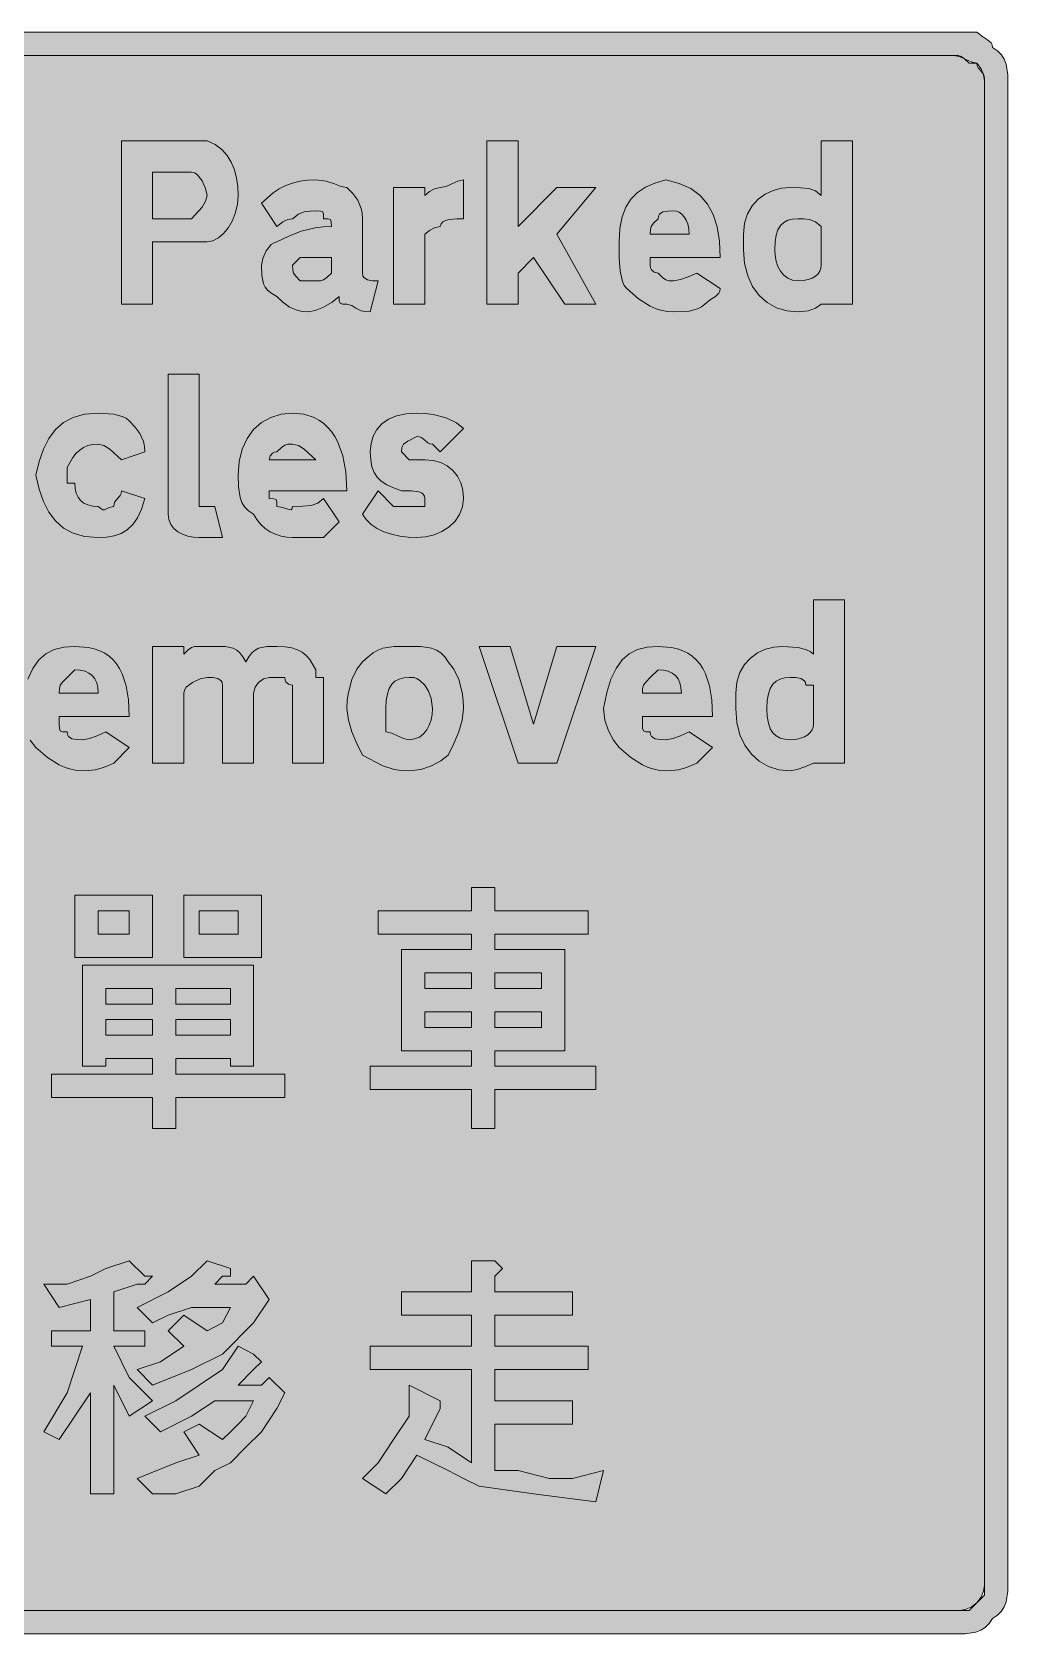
# Model space of a CAD drawing. Header units: metres. Extents: x 18 to 549, y 13 to 260.
# Drawn here: x 398.1 to 548.7, y 13 to 260.2 of the extents above; entities that cross this region are included whole.
import ezdxf

# ---------------------------------------------------------------- set-up
doc = ezdxf.new("R2010")
doc.units = ezdxf.units.M
doc.layers.add('FILL_BLACK_000000', color=7, linetype='Continuous', true_color=0x000000)
doc.layers.add('FILL_WHITE_FFFFFF', color=7, linetype='Continuous', true_color=0xffffff)

msp = doc.modelspace()

# ---------------------------------------------------------------- hatches: boundary and pattern name
at = {"layer": 'FILL_BLACK_000000', "true_color": 0x000000}
h = msp.add_hatch(color=7, dxfattribs=at)
h.dxf.hatch_style = 1
h.paths.add_polyline_path([(548.63, 19.58), (548.37, 17.91), (548.08, 17.15), (547.66, 16.47), (547.06, 15.86), (546.27, 15.36), (545.77, 14.57), (545.16, 13.97), (544.48, 13.55), (543.72, 13.26), (542.05, 13), (540.27, 12.96), (26.67, 12.96), (23.07, 12.96), (22.19, 13.17), (21.42, 13.71), (20.88, 14.48), (20.67, 15.36), (19.88, 15.86), (19.28, 16.47), (18.86, 17.15), (18.57, 17.91), (18.31, 19.58), (18.27, 21.36), (18.27, 251.76), (18.31, 253.54), (18.57, 255.21), (18.86, 255.97), (19.28, 256.65), (19.88, 257.26), (20.67, 257.76), (21.78, 258.64), (23.22, 259.41), (24.89, 259.95), (26.67, 260.16), (540.27, 260.16), (543.87, 260.16), (544.75, 259.45), (545.52, 258.96), (546.06, 258.47), (546.22, 258.16), (546.27, 257.76), (547.06, 257.26), (547.66, 256.65), (548.08, 255.97), (548.37, 255.21), (548.63, 253.54), (548.67, 251.76), (548.67, 21.36), (548.63, 19.58)])
h.paths.add_polyline_path([(545.05, 252.66), (544.92, 253.56), (544.56, 254.46), (543.87, 255.36), (542.97, 255.55), (542.07, 255.96), (541.17, 256.37), (540.27, 256.56), (26.67, 256.56), (25.98, 256.54), (25.62, 256.41), (25.49, 256.05), (25.47, 255.36), (23.07, 255.36), (23.07, 252.96), (22.67, 252.91), (22.38, 252.77), (22.02, 252.36), (21.87, 251.76), (21.87, 21.36), (21.89, 20.65), (22.02, 20.16), (22.38, 19.67), (23.07, 18.96), (23.07, 17.76), (23.47, 17.71), (23.78, 17.57), (24.27, 17.16), (24.76, 16.75), (25.07, 16.61), (25.47, 16.56), (26.67, 16.56), (540.27, 16.56), (542.67, 16.56), (543.87, 17.76), (545.07, 18.96), (545.07, 21.36), (545.07, 251.76), (545.05, 252.66)], flags=16)
h = msp.add_hatch(color=7, dxfattribs=at)
h.dxf.hatch_style = 1
h.paths.add_polyline_path([(411.87, 218.16), (411.87, 243.36), (423.87, 243.36), (425.07, 243.36), (426.31, 242.8), (427.34, 242.05), (428.17, 241.12), (428.82, 240.06), (429.3, 238.88), (429.63, 237.62), (429.81, 236.31), (429.87, 234.96), (429.76, 233.62), (429.46, 232.32), (428.98, 231.1), (428.37, 230.01), (427.64, 229.09), (426.83, 228.38), (425.97, 227.92), (425.07, 227.76), (423.87, 227.76), (416.67, 227.76), (416.67, 218.16), (411.87, 218.16)])
h.paths.add_polyline_path([(424.32, 233.16), (424.86, 234.06), (425.07, 234.96), (424.86, 236.03), (424.32, 237.21), (423.55, 238.17), (423.12, 238.45), (422.67, 238.56), (416.67, 238.56), (416.67, 231.36), (422.67, 231.36), (424.32, 233.16)], flags=16)
h = msp.add_hatch(color=7, dxfattribs=at)
h.dxf.hatch_style = 1
h.paths.add_polyline_path([(468.27, 243.36), (473.07, 243.36), (473.07, 230.16), (479.07, 236.16), (485.07, 236.16), (479.07, 228.96), (485.07, 218.16), (480.27, 218.16), (475.47, 225.36), (473.07, 222.96), (473.07, 218.16), (468.27, 218.16), (468.27, 243.36)])
h = msp.add_hatch(color=7, dxfattribs=at)
h.dxf.hatch_style = 1
h.paths.add_polyline_path([(517.85, 217.15), (516.27, 216.96), (514.53, 217.13), (512.93, 217.62), (511.5, 218.42), (510.27, 219.51), (509.26, 220.89), (508.51, 222.53), (508.03, 224.42), (507.87, 226.56), (507.87, 227.76), (507.87, 228.96), (508.03, 230.65), (508.49, 232.11), (509.2, 233.35), (510.12, 234.36), (511.21, 235.15), (512.43, 235.71), (513.73, 236.05), (515.07, 236.16), (516.66, 236.14), (517.92, 236.01), (518.95, 235.65), (519.87, 234.96), (519.87, 243.36), (524.67, 243.36), (524.67, 218.16), (519.87, 218.16), (518.97, 217.56), (517.85, 217.15)])
h.paths.add_polyline_path([(519.87, 230.16), (518.97, 230.85), (518.07, 231.21), (517.17, 231.34), (516.27, 231.36), (515.43, 231.3), (514.7, 231.12), (514.08, 230.79), (513.57, 230.31), (513.18, 229.66), (512.9, 228.83), (512.73, 227.8), (512.67, 226.56), (512.73, 225.66), (512.9, 224.8), (513.18, 223.99), (513.57, 223.26), (514.08, 222.65), (514.7, 222.17), (515.43, 221.87), (516.27, 221.76), (517.11, 221.81), (517.85, 221.97), (518.46, 222.2), (518.97, 222.51), (519.36, 222.87), (519.65, 223.28), (519.81, 223.71), (519.87, 224.16), (519.87, 228.96), (519.87, 230.16)], flags=16)
h = msp.add_hatch(color=7, dxfattribs=at)
h.dxf.hatch_style = 1
h.paths.add_polyline_path([(449.48, 217.01), (448.86, 217.15), (448.02, 217.56), (447.4, 217.97), (446.67, 218.16), (445.98, 218.18), (445.62, 218.31), (445.49, 218.67), (445.47, 219.36), (444.38, 218.48), (443.07, 217.71), (441.76, 217.17), (440.67, 216.96), (439.82, 217.01), (439.08, 217.17), (437.82, 217.71), (436.79, 218.48), (435.87, 219.36), (435.08, 219.81), (434.48, 220.28), (434.06, 220.77), (433.77, 221.31), (433.51, 222.57), (433.47, 224.16), (433.68, 225.23), (434.22, 226.41), (434.99, 227.37), (435.42, 227.65), (435.87, 227.76), (437.69, 228.64), (439.62, 229.41), (441.78, 229.95), (442.97, 230.11), (444.27, 230.16), (444.25, 230.85), (444.12, 231.21), (443.76, 231.34), (443.07, 231.36), (443.05, 232.05), (442.92, 232.41), (442.56, 232.54), (441.87, 232.56), (440.97, 232.54), (440.07, 232.41), (439.17, 232.05), (438.27, 231.36), (437.52, 231.21), (436.75, 230.85), (435.87, 230.16), (433.47, 233.76), (435.29, 235.34), (436.23, 235.95), (437.22, 236.46), (438.26, 236.85), (439.38, 237.13), (440.57, 237.3), (441.87, 237.36), (443.46, 237.17), (444.72, 236.76), (445.75, 236.35), (446.67, 236.16), (447.55, 235.24), (448.32, 234.21), (448.86, 232.95), (449.02, 232.21), (449.07, 231.36), (449.07, 222.96), (449.12, 222.56), (449.28, 222.27), (449.82, 221.91), (450.59, 221.78), (451.47, 221.76), (450.27, 216.96), (449.48, 217.01)])
h.paths.add_polyline_path([(438.42, 222.96), (438.78, 222.47), (439.47, 221.76), (441.87, 221.76), (442.58, 221.78), (443.07, 221.91), (443.56, 222.27), (444.27, 222.96), (444.27, 225.36), (439.47, 225.36), (438.27, 224.16), (438.29, 223.45), (438.42, 222.96)], flags=16)
h = msp.add_hatch(color=7, dxfattribs=at)
h.dxf.hatch_style = 1
h.paths.add_polyline_path([(453.87, 236.16), (458.67, 236.16), (458.67, 234.96), (459.42, 235.56), (460.19, 235.97), (461.07, 236.16), (461.97, 236.35), (462.87, 236.76), (463.77, 237.17), (464.67, 237.36), (464.67, 231.36), (463.6, 231.34), (462.42, 231.21), (461.89, 231.07), (461.46, 230.85), (461.18, 230.56), (461.07, 230.16), (460.19, 229.97), (459.42, 229.56), (458.67, 228.96), (458.67, 218.16), (453.87, 218.16), (453.87, 236.16)])
h = msp.add_hatch(color=7, dxfattribs=at)
h.dxf.hatch_style = 1
h.paths.add_polyline_path([(493.47, 224.16), (493.52, 223.76), (493.66, 223.47), (494.07, 223.11), (494.67, 222.96), (495.38, 222.27), (495.87, 221.91), (496.36, 221.78), (497.07, 221.76), (498.14, 221.95), (499.32, 222.36), (500.67, 222.96), (504.27, 220.56), (504.22, 220.16), (504.06, 219.85), (503.52, 219.36), (502.75, 218.87), (501.87, 218.16), (501.37, 217.76), (500.78, 217.47), (499.47, 217.11), (497.07, 216.96), (496.17, 217.02), (495.27, 217.19), (494.37, 217.47), (493.47, 217.86), (491.67, 218.99), (489.87, 220.56), (489.47, 221.07), (489.18, 221.69), (488.82, 223.26), (488.69, 225.29), (488.67, 227.76), (488.78, 229.85), (489.12, 231.62), (489.68, 233.12), (490.47, 234.36), (491.48, 235.38), (492.72, 236.2), (494.18, 236.85), (495.87, 237.36), (497.95, 236.8), (499.71, 235.99), (501.16, 234.93), (502.32, 233.61), (503.19, 232), (503.8, 230.1), (504.16, 227.89), (504.27, 225.36), (493.47, 225.36), (493.47, 224.16)])
h.paths.add_polyline_path([(499.42, 229.8), (499.26, 230.54), (499.03, 231.15), (498.72, 231.66), (498.36, 232.05), (497.95, 232.34), (497.52, 232.5), (497.07, 232.56), (496.19, 232.54), (495.42, 232.41), (494.88, 232.05), (494.72, 231.76), (494.67, 231.36), (493.98, 230.65), (493.62, 230.16), (493.49, 229.67), (493.47, 228.96), (499.47, 228.96), (499.42, 229.8)], flags=16)
h = msp.add_hatch(color=7, dxfattribs=at)
h.dxf.hatch_style = 1
h.paths.add_polyline_path([(423.87, 188.16), (423.87, 186.96), (426.27, 186.96), (427.47, 182.16), (426.27, 182.16), (423.87, 182.16), (422.97, 182.22), (422.11, 182.38), (421.3, 182.67), (420.57, 183.06), (419.96, 183.57), (419.48, 184.18), (419.18, 184.92), (419.07, 185.76), (419.07, 186.96), (419.07, 207.36), (423.87, 207.36), (423.87, 188.16)])
h = msp.add_hatch(color=7, dxfattribs=at)
h.dxf.hatch_style = 1
h.paths.add_polyline_path([(410.67, 201.21), (411.98, 200.85), (412.57, 200.56), (413.07, 200.16), (413.95, 199.24), (414.72, 198.21), (415.26, 196.95), (415.42, 196.21), (415.47, 195.36), (411.87, 194.16), (410.07, 195.81), (409.17, 196.35), (408.27, 196.56), (407.42, 196.5), (406.68, 196.34), (406.01, 196.05), (405.42, 195.66), (404.88, 195.15), (404.39, 194.53), (403.47, 192.96), (403.47, 191.76), (403.47, 190.56), (404.67, 190.56), (404.73, 189.72), (404.9, 188.99), (405.18, 188.37), (405.57, 187.86), (406.08, 187.47), (406.7, 187.19), (407.43, 187.02), (408.27, 186.96), (408.67, 186.62), (408.98, 186.45), (409.24, 186.43), (409.47, 186.51), (409.96, 186.79), (410.67, 186.96), (410.72, 187.36), (410.86, 187.67), (411.27, 188.16), (411.68, 188.65), (411.82, 188.96), (411.87, 189.36), (415.47, 188.16), (414.96, 186.52), (414.35, 185.2), (413.61, 184.15), (412.77, 183.36), (411.81, 182.79), (410.75, 182.42), (409.56, 182.22), (408.27, 182.16), (406.18, 182.33), (404.41, 182.82), (402.91, 183.62), (401.67, 184.71), (400.65, 186.09), (399.83, 187.73), (399.18, 189.62), (398.67, 191.76), (399.18, 193.9), (399.83, 195.79), (400.65, 197.43), (401.67, 198.81), (402.91, 199.9), (404.41, 200.7), (406.18, 201.19), (408.27, 201.36), (410.67, 201.21)])
h = msp.add_hatch(color=7, dxfattribs=at)
h.dxf.hatch_style = 1
h.paths.add_polyline_path([(434.67, 188.16), (435.36, 188.14), (435.72, 188.01), (435.85, 187.65), (435.87, 186.96), (436.75, 186.79), (437.52, 186.51), (438.06, 186.45), (438.22, 186.62), (438.27, 186.96), (439.86, 186.98), (441.12, 187.11), (442.15, 187.47), (443.07, 188.16), (445.47, 184.56), (443.07, 182.16), (438.27, 182.16), (437.37, 182.22), (436.49, 182.38), (435.63, 182.67), (434.82, 183.06), (434.06, 183.57), (433.38, 184.18), (432.77, 184.92), (432.27, 185.76), (431.48, 186.26), (430.88, 186.87), (430.46, 187.55), (430.17, 188.31), (429.91, 189.98), (429.87, 191.76), (430.03, 193.9), (430.51, 195.79), (431.26, 197.43), (432.27, 198.81), (433.5, 199.9), (434.93, 200.7), (436.53, 201.19), (438.27, 201.36), (440.01, 201.19), (441.61, 200.67), (442.35, 200.27), (443.04, 199.78), (443.68, 199.19), (444.27, 198.51), (444.8, 197.73), (445.28, 196.85), (446.03, 194.78), (446.51, 192.29), (446.67, 189.36), (434.67, 189.36), (434.67, 188.16)])
h.paths.add_polyline_path([(440.07, 195.81), (439.17, 196.35), (438.27, 196.56), (437.56, 196.54), (437.07, 196.41), (436.58, 196.05), (435.87, 195.36), (435.47, 195.31), (435.18, 195.17), (434.82, 194.76), (434.67, 194.16), (441.87, 194.16), (440.07, 195.81)], flags=16)
h = msp.add_hatch(color=7, dxfattribs=at)
h.dxf.hatch_style = 1
h.paths.add_polyline_path([(464.51, 186.87), (464.05, 185.7), (463.34, 184.68), (462.42, 183.81), (461.33, 183.11), (460.11, 182.59), (458.81, 182.27), (457.47, 182.16), (456.12, 182.22), (454.81, 182.38), (453.55, 182.67), (452.37, 183.06), (451.31, 183.57), (450.38, 184.18), (449.63, 184.92), (449.07, 185.76), (451.47, 189.36), (453.87, 186.96), (457.47, 186.96), (458.67, 186.96), (458.67, 188.16), (458.61, 188.56), (458.45, 188.85), (458.16, 189.07), (457.77, 189.21), (456.65, 189.34), (455.07, 189.36), (453.83, 189.81), (452.8, 190.3), (451.97, 190.84), (451.32, 191.46), (450.84, 192.2), (450.51, 193.07), (450.33, 194.12), (450.27, 195.36), (450.38, 196.65), (450.72, 197.82), (451.28, 198.84), (452.07, 199.71), (453.08, 200.41), (454.32, 200.93), (455.78, 201.25), (457.47, 201.36), (458.76, 201.31), (459.95, 201.15), (461.97, 200.61), (463.55, 199.84), (464.67, 198.96), (461.07, 195.36), (459.87, 196.56), (459.47, 196.61), (459.16, 196.75), (458.67, 197.16), (458.18, 197.57), (457.87, 197.71), (457.47, 197.76), (456.08, 197.05), (455.37, 196.56), (455.11, 196.07), (455.07, 195.36), (456.27, 194.16), (458.67, 194.16), (459.96, 194.05), (461.13, 193.73), (462.15, 193.21), (463.02, 192.51), (463.72, 191.64), (464.24, 190.62), (464.56, 189.45), (464.67, 188.16), (464.51, 186.87)])
h = msp.add_hatch(color=7, dxfattribs=at)
h.dxf.hatch_style = 1
h.paths.add_polyline_path([(516.14, 146.35), (515.07, 146.16), (513.33, 146.33), (511.73, 146.82), (510.3, 147.62), (509.07, 148.71), (508.06, 150.09), (507.31, 151.73), (506.83, 153.62), (506.67, 155.76), (506.67, 156.96), (506.67, 158.16), (506.83, 159.85), (507.29, 161.31), (508, 162.55), (508.92, 163.56), (510.01, 164.35), (511.23, 164.91), (512.53, 165.25), (513.87, 165.36), (516.27, 165.21), (517.58, 164.85), (518.17, 164.56), (518.67, 164.16), (518.67, 172.56), (523.47, 172.56), (523.47, 147.36), (518.67, 147.36), (517.32, 146.76), (516.14, 146.35)])
h.paths.add_polyline_path([(518.67, 159.36), (517.47, 159.36), (517.42, 159.76), (517.26, 160.05), (516.72, 160.41), (515.95, 160.54), (515.07, 160.56), (514.23, 160.5), (513.5, 160.32), (512.88, 159.99), (512.37, 159.51), (511.98, 158.86), (511.7, 158.03), (511.53, 157), (511.47, 155.76), (511.53, 154.52), (511.7, 153.49), (511.98, 152.66), (512.37, 152.01), (512.88, 151.53), (513.5, 151.2), (514.23, 151.02), (515.07, 150.96), (515.91, 151.01), (516.65, 151.17), (517.26, 151.4), (517.77, 151.71), (518.16, 152.07), (518.45, 152.48), (518.61, 152.91), (518.67, 153.36), (518.67, 158.16), (518.67, 159.36)], flags=16)
h = msp.add_hatch(color=7, dxfattribs=at)
h.dxf.hatch_style = 1
h.paths.add_polyline_path([(402.27, 153.36), (402.29, 152.67), (402.42, 152.31), (402.78, 152.18), (403.47, 152.16), (403.52, 151.76), (403.68, 151.47), (404.22, 151.11), (404.99, 150.98), (405.87, 150.96), (406.94, 151.15), (408.12, 151.56), (409.47, 152.16), (413.07, 149.76), (410.67, 147.36), (409.08, 146.67), (407.82, 146.31), (406.79, 146.18), (405.87, 146.16), (404.97, 146.22), (404.07, 146.39), (403.17, 146.67), (402.27, 147.06), (400.47, 148.19), (398.67, 149.76), (397.79, 150.87), (397.02, 152.31), (396.48, 153.98), (396.27, 155.76), (396.78, 158.24), (397.41, 160.3), (398.19, 161.96), (399.12, 163.26), (400.22, 164.22), (401.5, 164.87), (402.98, 165.24), (404.67, 165.36), (406.75, 165.19), (407.67, 164.98), (408.51, 164.68), (409.28, 164.31), (409.96, 163.84), (410.58, 163.29), (411.12, 162.66), (411.59, 161.94), (411.99, 161.14), (412.6, 159.29), (412.96, 157.09), (413.07, 154.56), (402.27, 154.56), (402.27, 153.36)])
h.paths.add_polyline_path([(408.21, 159), (408.05, 159.74), (407.76, 160.35), (407.37, 160.86), (406.86, 161.25), (406.25, 161.54), (405.51, 161.7), (404.67, 161.76), (403.47, 160.56), (402.78, 159.85), (402.42, 159.36), (402.29, 158.87), (402.27, 158.16), (408.27, 158.16), (408.21, 159)], flags=16)
h = msp.add_hatch(color=7, dxfattribs=at)
h.dxf.hatch_style = 1
h.paths.add_polyline_path([(433.79, 160.35), (433.02, 159.81), (432.48, 159.04), (432.27, 158.16), (432.27, 147.36), (427.47, 147.36), (427.47, 159.36), (427.42, 159.76), (427.26, 160.05), (426.72, 160.41), (425.95, 160.54), (425.07, 160.56), (424, 160.35), (422.82, 159.81), (421.86, 159.04), (421.58, 158.61), (421.47, 158.16), (421.47, 147.36), (416.67, 147.36), (416.67, 165.36), (421.47, 165.36), (421.47, 164.16), (422.18, 164.85), (422.67, 165.21), (423.16, 165.34), (423.87, 165.36), (426.27, 165.36), (427.86, 165.32), (429.12, 165.06), (429.66, 164.77), (430.15, 164.35), (430.62, 163.75), (431.07, 162.96), (431.52, 163.75), (431.99, 164.35), (432.48, 164.77), (433.02, 165.06), (434.28, 165.32), (435.87, 165.36), (437.11, 165.3), (438.16, 165.13), (439.03, 164.85), (439.77, 164.46), (440.39, 163.95), (440.93, 163.33), (441.87, 161.76), (441.87, 160.56), (443.07, 160.56), (443.07, 147.36), (438.27, 147.36), (438.27, 159.36), (437.67, 159.51), (437.26, 159.87), (437.12, 160.16), (437.07, 160.56), (434.67, 160.56), (433.79, 160.35)])
h = msp.add_hatch(color=7, dxfattribs=at)
h.dxf.hatch_style = 1
h.paths.add_polyline_path([(463.92, 152.16), (463.15, 150.36), (462.27, 148.56), (461.16, 147.68), (459.72, 146.91), (458.05, 146.37), (456.27, 146.16), (455.03, 146.21), (453.96, 146.37), (452.22, 146.91), (449.07, 148.56), (448.19, 150.36), (447.42, 152.16), (446.88, 153.96), (446.67, 155.76), (446.72, 157.05), (446.88, 158.24), (447.42, 160.26), (448.19, 161.84), (449.07, 162.96), (449.92, 163.75), (450.7, 164.35), (451.45, 164.77), (452.22, 165.06), (453.96, 165.32), (456.27, 165.36), (458.05, 165.32), (459.72, 165.06), (460.48, 164.77), (461.16, 164.35), (461.77, 163.75), (462.27, 162.96), (463.15, 161.84), (463.92, 160.26), (464.46, 158.24), (464.62, 157.05), (464.67, 155.76), (464.46, 153.96), (463.92, 152.16)])
h.paths.add_polyline_path([(459.27, 158.46), (458.67, 159.36), (457.96, 160.05), (457.47, 160.41), (456.98, 160.54), (456.27, 160.56), (455.43, 160.5), (454.7, 160.32), (454.08, 159.99), (453.57, 159.51), (453.18, 158.86), (452.9, 158.03), (452.73, 157), (452.67, 155.76), (452.67, 152.16), (453.57, 151.97), (454.47, 151.56), (455.37, 151.15), (456.27, 150.96), (457.11, 151.07), (457.85, 151.37), (458.46, 151.85), (458.97, 152.46), (459.36, 153.19), (459.65, 154), (459.81, 154.86), (459.87, 155.76), (459.68, 157.34), (459.27, 158.46)], flags=16)
h = msp.add_hatch(color=7, dxfattribs=at)
h.dxf.hatch_style = 1
h.paths.add_polyline_path([(467.07, 165.36), (471.87, 165.36), (475.47, 153.36), (479.07, 165.36), (485.07, 165.36), (479.07, 147.36), (475.47, 147.36), (473.07, 147.36), (467.07, 165.36)])
h = msp.add_hatch(color=7, dxfattribs=at)
h.dxf.hatch_style = 1
h.paths.add_polyline_path([(492.27, 153.36), (492.29, 152.67), (492.42, 152.31), (492.78, 152.18), (493.47, 152.16), (493.52, 151.76), (493.68, 151.47), (494.22, 151.11), (494.99, 150.98), (495.87, 150.96), (496.94, 151.15), (498.12, 151.56), (499.47, 152.16), (503.07, 149.76), (500.67, 147.36), (499.08, 146.67), (497.82, 146.31), (496.79, 146.18), (495.87, 146.16), (494.97, 146.22), (494.07, 146.39), (493.17, 146.67), (492.27, 147.06), (490.47, 148.19), (488.67, 149.76), (487.79, 150.87), (487.02, 152.31), (486.48, 153.98), (486.27, 155.76), (486.78, 158.24), (487.41, 160.3), (488.19, 161.96), (489.12, 163.26), (490.22, 164.22), (491.5, 164.87), (492.98, 165.24), (494.67, 165.36), (496.75, 165.19), (497.67, 164.98), (498.51, 164.68), (499.28, 164.31), (499.96, 163.84), (500.58, 163.29), (501.12, 162.66), (501.59, 161.94), (501.99, 161.14), (502.6, 159.29), (502.96, 157.09), (503.07, 154.56), (492.27, 154.56), (492.27, 153.36)])
h.paths.add_polyline_path([(498.21, 159), (498.05, 159.74), (497.76, 160.35), (497.37, 160.86), (496.86, 161.25), (496.25, 161.54), (495.51, 161.7), (494.67, 161.76), (493.47, 160.56), (492.78, 159.85), (492.42, 159.36), (492.29, 158.87), (492.27, 158.16), (498.27, 158.16), (498.21, 159)], flags=16)
h = msp.add_hatch(color=7, dxfattribs=at)
h.dxf.hatch_style = 1
h.paths.add_polyline_path([(416.67, 117.36), (404.67, 117.36), (404.67, 126.96), (416.67, 126.96), (416.67, 117.36)])
h.paths.add_polyline_path([(413.07, 124.56), (408.27, 124.56), (408.27, 120.96), (413.07, 120.96), (413.07, 124.56)], flags=16)
h = msp.add_hatch(color=7, dxfattribs=at)
h.dxf.hatch_style = 1
h.paths.add_polyline_path([(433.47, 117.36), (421.47, 117.36), (421.47, 126.96), (433.47, 126.96), (433.47, 117.36)])
h.paths.add_polyline_path([(429.87, 124.56), (423.87, 124.56), (423.87, 120.96), (429.87, 120.96), (429.87, 124.56)], flags=16)
h = msp.add_hatch(color=7, dxfattribs=at)
h.dxf.hatch_style = 1
h.paths.add_polyline_path([(469.47, 125.76), (469.47, 124.56), (483.87, 124.56), (483.87, 120.96), (469.47, 120.96), (469.47, 118.56), (480.27, 118.56), (480.27, 102.96), (469.47, 102.96), (469.47, 100.56), (485.07, 100.56), (485.07, 96.96), (469.47, 96.96), (469.47, 90.96), (465.87, 90.96), (465.87, 96.96), (450.27, 96.96), (450.27, 100.56), (465.87, 100.56), (465.87, 102.96), (455.07, 102.96), (455.07, 118.56), (465.87, 118.56), (465.87, 120.96), (451.47, 120.96), (451.47, 124.56), (465.87, 124.56), (465.87, 128.16), (469.47, 128.16), (469.47, 126.96), (469.47, 125.76)])
h.paths.add_polyline_path([(465.87, 112.56), (465.87, 114.96), (458.67, 114.96), (458.67, 112.56), (465.87, 112.56)], flags=16)
h.paths.add_polyline_path([(458.67, 106.56), (465.87, 106.56), (465.87, 108.96), (458.67, 108.96), (458.67, 106.56)], flags=16)
h.paths.add_polyline_path([(469.47, 114.96), (469.47, 112.56), (476.67, 112.56), (476.67, 114.96), (469.47, 114.96)], flags=16)
h.paths.add_polyline_path([(476.67, 108.96), (469.47, 108.96), (469.47, 106.56), (476.67, 106.56), (476.67, 108.96)], flags=16)
h = msp.add_hatch(color=7, dxfattribs=at)
h.dxf.hatch_style = 1
h.paths.add_polyline_path([(428.67, 101.76), (420.27, 101.76), (420.27, 99.36), (437.07, 99.36), (437.07, 95.76), (420.27, 95.76), (420.27, 90.96), (416.67, 90.96), (416.67, 95.76), (401.07, 95.76), (401.07, 99.36), (416.67, 99.36), (416.67, 101.76), (409.47, 101.76), (409.47, 100.56), (405.87, 100.56), (405.87, 116.16), (432.27, 116.16), (432.27, 100.56), (428.67, 100.56), (428.67, 101.76)])
h.paths.add_polyline_path([(428.67, 110.16), (428.67, 112.56), (420.27, 112.56), (420.27, 110.16), (428.67, 110.16)], flags=16)
h.paths.add_polyline_path([(420.27, 105.36), (428.67, 105.36), (428.67, 107.76), (420.27, 107.76), (420.27, 105.36)], flags=16)
h.paths.add_polyline_path([(409.47, 112.56), (409.47, 110.16), (416.67, 110.16), (416.67, 112.56), (409.47, 112.56)], flags=16)
h.paths.add_polyline_path([(416.67, 107.76), (409.47, 107.76), (409.47, 105.36), (416.67, 105.36), (416.67, 107.76)], flags=16)
h = msp.add_hatch(color=7, dxfattribs=at)
h.dxf.hatch_style = 1
h.paths.add_polyline_path([(403.47, 66.96), (407.07, 68.16), (409.47, 69.36), (413.07, 70.56), (415.47, 68.16), (416.67, 68.16), (415.47, 66.96), (414.27, 66.96), (410.67, 65.76), (410.67, 59.76), (415.47, 59.76), (415.47, 57.36), (410.67, 57.36), (413.07, 52.56), (416.67, 48.96), (413.07, 46.56), (410.67, 51.36), (410.67, 34.56), (407.07, 34.56), (407.07, 50.16), (404.67, 46.56), (402.27, 42.96), (399.87, 44.16), (403.47, 50.16), (405.87, 57.36), (401.07, 57.36), (401.07, 59.76), (407.07, 59.76), (407.07, 64.56), (402.27, 63.36), (399.87, 66.96), (403.47, 66.96)])
h = msp.add_hatch(color=7, dxfattribs=at)
h.dxf.hatch_style = 1
h.paths.add_polyline_path([(428.67, 68.16), (427.47, 68.16), (426.27, 66.96), (431.07, 66.96), (432.27, 68.16), (434.67, 64.56), (432.27, 60.96), (427.47, 56.16), (422.67, 53.76), (416.67, 51.36), (414.27, 53.76), (417.87, 54.96), (421.47, 57.36), (419.07, 59.76), (421.47, 62.16), (425.07, 59.76), (427.47, 60.96), (428.67, 63.36), (422.67, 63.36), (419.07, 62.16), (416.67, 60.96), (414.27, 63.36), (419.07, 65.76), (422.67, 68.16), (425.07, 70.56), (428.67, 69.36), (428.67, 68.16)])
h = msp.add_hatch(color=7, dxfattribs=at)
h.dxf.hatch_style = 1
h.paths.add_polyline_path([(465.87, 65.76), (465.87, 70.56), (469.47, 70.56), (470.67, 69.36), (469.47, 68.16), (469.47, 65.76), (481.47, 65.76), (481.47, 62.16), (469.47, 62.16), (469.47, 57.36), (483.87, 57.36), (483.87, 53.76), (469.47, 53.76), (469.47, 48.96), (481.47, 48.96), (481.47, 45.36), (469.47, 45.36), (469.47, 38.16), (473.07, 38.16), (477.87, 36.96), (481.47, 36.96), (486.27, 38.16), (485.07, 33.36), (475.47, 34.56), (467.07, 35.76), (464.67, 36.96), (462.27, 38.16), (459.87, 39.36), (457.47, 40.56), (455.07, 36.96), (452.67, 34.56), (449.07, 36.96), (451.47, 39.36), (453.87, 42.96), (456.27, 46.56), (456.27, 51.36), (461.07, 48.96), (461.07, 47.76), (458.67, 42.96), (462.27, 41.76), (465.87, 39.36), (465.87, 53.76), (450.27, 53.76), (450.27, 57.36), (465.87, 57.36), (465.87, 62.16), (455.07, 62.16), (455.07, 65.76), (465.87, 65.76)])
h = msp.add_hatch(color=7, dxfattribs=at)
h.dxf.hatch_style = 1
h.paths.add_polyline_path([(433.47, 54.96), (432.27, 53.76), (429.87, 51.36), (433.47, 51.36), (434.67, 52.56), (437.07, 50.16), (435.87, 47.76), (433.47, 44.16), (431.07, 41.76), (428.67, 39.36), (426.27, 38.16), (423.87, 35.76), (420.27, 34.56), (416.67, 34.56), (414.27, 36.96), (420.27, 39.36), (423.87, 40.56), (421.47, 44.16), (423.87, 45.36), (427.47, 42.96), (428.67, 44.16), (429.87, 45.36), (431.07, 46.56), (432.27, 48.96), (426.27, 48.96), (422.67, 46.56), (417.87, 44.16), (415.47, 46.56), (420.27, 48.96), (423.87, 51.36), (427.47, 53.76), (429.87, 57.36), (432.27, 56.16), (433.47, 54.96)])
at = {"layer": 'FILL_WHITE_FFFFFF', "true_color": 0xffffff}
h = msp.add_hatch(color=7, dxfattribs=at)
h.dxf.hatch_style = 1
h.paths.add_polyline_path([(540.98, 256.54), (541.47, 256.41), (541.96, 256.05), (542.67, 255.36), (543.87, 255.36), (543.92, 254.96), (544.06, 254.65), (544.47, 254.16), (544.88, 253.67), (545.02, 253.36), (545.07, 252.96), (545.07, 251.76), (545.07, 21.36), (545.05, 20.46), (544.92, 19.56), (544.56, 18.66), (543.87, 17.76), (542.97, 17.07), (542.07, 16.71), (541.17, 16.58), (540.27, 16.56), (26.67, 16.56), (25.77, 16.58), (24.87, 16.71), (23.97, 17.07), (23.07, 17.76), (22.88, 18.66), (22.47, 19.56), (22.06, 20.46), (21.87, 21.36), (21.87, 251.76), (22.06, 252.66), (22.47, 253.56), (22.88, 254.46), (23.07, 255.36), (23.97, 255.55), (24.87, 255.96), (25.77, 256.37), (26.67, 256.56), (540.27, 256.56), (540.98, 256.54)])

# ---------------------------------------------------------------- linework, layer by layer
at = {"layer": 'FILL_BLACK_000000', "lineweight": 0, "true_color": 0x000000}
for points in [[(26.67, 260.16), (540.27, 260.16), (543.87, 260.16), (544.75, 259.45), (545.52, 258.96), (546.06, 258.47), (546.22, 258.16), (546.27, 257.76), (547.06, 257.26), (547.66, 256.65), (548.08, 255.97), (548.37, 255.21), (548.63, 253.54), (548.67, 251.76), (548.67, 21.36), (548.63, 19.58), (548.37, 17.91), (548.08, 17.15), (547.66, 16.47), (547.06, 15.86), (546.27, 15.36), (545.77, 14.57), (545.16, 13.97), (544.48, 13.55), (543.72, 13.26), (542.05, 13), (540.27, 12.96), (26.67, 12.96)], [(26.67, 16.56), (540.27, 16.56), (542.67, 16.56), (543.87, 17.76), (545.07, 18.96), (545.07, 21.36), (545.07, 251.76), (545.05, 252.66), (544.92, 253.56), (544.56, 254.46), (543.87, 255.36), (542.97, 255.55), (542.07, 255.96), (541.17, 256.37), (540.27, 256.56), (26.67, 256.56)], [(397.41, 160.3), (398.19, 161.96), (399.12, 163.26), (400.22, 164.22), (401.5, 164.87), (402.98, 165.24), (404.67, 165.36), (406.75, 165.19), (407.67, 164.98), (408.51, 164.68), (409.28, 164.31), (409.96, 163.84), (410.58, 163.29), (411.12, 162.66), (411.59, 161.94), (411.99, 161.14), (412.6, 159.29), (412.96, 157.09), (413.07, 154.56), (402.27, 154.56), (402.27, 153.36), (402.29, 152.67), (402.42, 152.31), (402.78, 152.18), (403.47, 152.16), (403.52, 151.76), (403.68, 151.47), (404.22, 151.11), (404.99, 150.98), (405.87, 150.96), (406.94, 151.15), (408.12, 151.56), (409.47, 152.16), (413.07, 149.76), (410.67, 147.36), (409.08, 146.67), (407.82, 146.31), (406.79, 146.18), (405.87, 146.16), (404.97, 146.22), (404.07, 146.39), (403.17, 146.67), (402.27, 147.06), (400.47, 148.19), (398.67, 149.76), (397.79, 150.87)]]:
    msp.add_lwpolyline(points, dxfattribs=at)
for points in [[(411.87, 218.16), (411.87, 243.36), (423.87, 243.36), (425.07, 243.36), (426.31, 242.8), (427.34, 242.05), (428.17, 241.12), (428.82, 240.06), (429.3, 238.88), (429.63, 237.62), (429.81, 236.31), (429.87, 234.96), (429.76, 233.62), (429.46, 232.32), (428.98, 231.1), (428.37, 230.01), (427.64, 229.09), (426.83, 228.38), (425.97, 227.92), (425.07, 227.76), (423.87, 227.76), (416.67, 227.76), (416.67, 218.16)], [(468.27, 243.36), (473.07, 243.36), (473.07, 230.16), (479.07, 236.16), (485.07, 236.16), (479.07, 228.96), (485.07, 218.16), (480.27, 218.16), (475.47, 225.36), (473.07, 222.96), (473.07, 218.16), (468.27, 218.16)], [(517.85, 217.15), (516.27, 216.96), (514.53, 217.13), (512.93, 217.62), (511.5, 218.42), (510.27, 219.51), (509.26, 220.89), (508.51, 222.53), (508.03, 224.42), (507.87, 226.56), (507.87, 227.76), (507.87, 228.96), (508.03, 230.65), (508.49, 232.11), (509.2, 233.35), (510.12, 234.36), (511.21, 235.15), (512.43, 235.71), (513.73, 236.05), (515.07, 236.16), (516.66, 236.14), (517.92, 236.01), (518.95, 235.65), (519.87, 234.96), (519.87, 243.36), (524.67, 243.36), (524.67, 218.16), (519.87, 218.16), (518.97, 217.56)], [(424.32, 233.16), (424.86, 234.06), (425.07, 234.96), (424.86, 236.03), (424.32, 237.21), (423.55, 238.17), (423.12, 238.45), (422.67, 238.56), (416.67, 238.56), (416.67, 231.36), (422.67, 231.36)], [(449.48, 217.01), (448.86, 217.15), (448.02, 217.56), (447.4, 217.97), (446.67, 218.16), (445.98, 218.18), (445.62, 218.31), (445.49, 218.67), (445.47, 219.36), (444.38, 218.48), (443.07, 217.71), (441.76, 217.17), (440.67, 216.96), (439.82, 217.01), (439.08, 217.17), (437.82, 217.71), (436.79, 218.48), (435.87, 219.36), (435.08, 219.81), (434.48, 220.28), (434.06, 220.77), (433.77, 221.31), (433.51, 222.57), (433.47, 224.16), (433.68, 225.23), (434.22, 226.41), (434.99, 227.37), (435.42, 227.65), (435.87, 227.76), (437.69, 228.64), (439.62, 229.41), (441.78, 229.95), (442.97, 230.11), (444.27, 230.16), (444.25, 230.85), (444.12, 231.21), (443.76, 231.34), (443.07, 231.36), (443.05, 232.05), (442.92, 232.41), (442.56, 232.54), (441.87, 232.56), (440.97, 232.54), (440.07, 232.41), (439.17, 232.05), (438.27, 231.36), (437.52, 231.21), (436.75, 230.85), (435.87, 230.16), (433.47, 233.76), (435.29, 235.34), (436.23, 235.95), (437.22, 236.46), (438.26, 236.85), (439.38, 237.13), (440.57, 237.3), (441.87, 237.36), (443.46, 237.17), (444.72, 236.76), (445.75, 236.35), (446.67, 236.16), (447.55, 235.24), (448.32, 234.21), (448.86, 232.95), (449.02, 232.21), (449.07, 231.36), (449.07, 222.96), (449.12, 222.56), (449.28, 222.27), (449.82, 221.91), (450.59, 221.78), (451.47, 221.76), (450.27, 216.96)], [(453.87, 236.16), (458.67, 236.16), (458.67, 234.96), (459.42, 235.56), (460.19, 235.97), (461.07, 236.16), (461.97, 236.35), (462.87, 236.76), (463.77, 237.17), (464.67, 237.36), (464.67, 231.36), (463.6, 231.34), (462.42, 231.21), (461.89, 231.07), (461.46, 230.85), (461.18, 230.56), (461.07, 230.16), (460.19, 229.97), (459.42, 229.56), (458.67, 228.96), (458.67, 218.16), (453.87, 218.16)], [(493.47, 224.16), (493.52, 223.76), (493.66, 223.47), (494.07, 223.11), (494.67, 222.96), (495.38, 222.27), (495.87, 221.91), (496.36, 221.78), (497.07, 221.76), (498.14, 221.95), (499.32, 222.36), (500.67, 222.96), (504.27, 220.56), (504.22, 220.16), (504.06, 219.85), (503.52, 219.36), (502.75, 218.87), (501.87, 218.16), (501.37, 217.76), (500.78, 217.47), (499.47, 217.11), (497.07, 216.96), (496.17, 217.02), (495.27, 217.19), (494.37, 217.47), (493.47, 217.86), (491.67, 218.99), (489.87, 220.56), (489.47, 221.07), (489.18, 221.69), (488.82, 223.26), (488.69, 225.29), (488.67, 227.76), (488.78, 229.85), (489.12, 231.62), (489.68, 233.12), (490.47, 234.36), (491.48, 235.38), (492.72, 236.2), (494.18, 236.85), (495.87, 237.36), (497.95, 236.8), (499.71, 235.99), (501.16, 234.93), (502.32, 233.61), (503.19, 232), (503.8, 230.1), (504.16, 227.89), (504.27, 225.36), (493.47, 225.36)], [(499.42, 229.8), (499.26, 230.54), (499.03, 231.15), (498.72, 231.66), (498.36, 232.05), (497.95, 232.34), (497.52, 232.5), (497.07, 232.56), (496.19, 232.54), (495.42, 232.41), (494.88, 232.05), (494.72, 231.76), (494.67, 231.36), (493.98, 230.65), (493.62, 230.16), (493.49, 229.67), (493.47, 228.96), (499.47, 228.96)], [(519.87, 230.16), (518.97, 230.85), (518.07, 231.21), (517.17, 231.34), (516.27, 231.36), (515.43, 231.3), (514.7, 231.12), (514.08, 230.79), (513.57, 230.31), (513.18, 229.66), (512.9, 228.83), (512.73, 227.8), (512.67, 226.56), (512.73, 225.66), (512.9, 224.8), (513.18, 223.99), (513.57, 223.26), (514.08, 222.65), (514.7, 222.17), (515.43, 221.87), (516.27, 221.76), (517.11, 221.81), (517.85, 221.97), (518.46, 222.2), (518.97, 222.51), (519.36, 222.87), (519.65, 223.28), (519.81, 223.71), (519.87, 224.16), (519.87, 228.96)], [(438.42, 222.96), (438.78, 222.47), (439.47, 221.76), (441.87, 221.76), (442.58, 221.78), (443.07, 221.91), (443.56, 222.27), (444.27, 222.96), (444.27, 225.36), (439.47, 225.36), (438.27, 224.16), (438.29, 223.45)], [(423.87, 188.16), (423.87, 186.96), (426.27, 186.96), (427.47, 182.16), (426.27, 182.16), (423.87, 182.16), (422.97, 182.22), (422.11, 182.38), (421.3, 182.67), (420.57, 183.06), (419.96, 183.57), (419.48, 184.18), (419.18, 184.92), (419.07, 185.76), (419.07, 186.96), (419.07, 207.36), (423.87, 207.36)], [(410.67, 201.21), (411.98, 200.85), (412.57, 200.56), (413.07, 200.16), (413.95, 199.24), (414.72, 198.21), (415.26, 196.95), (415.42, 196.21), (415.47, 195.36), (411.87, 194.16), (410.07, 195.81), (409.17, 196.35), (408.27, 196.56), (407.42, 196.5), (406.68, 196.34), (406.01, 196.05), (405.42, 195.66), (404.88, 195.15), (404.39, 194.53), (403.47, 192.96), (403.47, 191.76), (403.47, 190.56), (404.67, 190.56), (404.73, 189.72), (404.9, 188.99), (405.18, 188.37), (405.57, 187.86), (406.08, 187.47), (406.7, 187.19), (407.43, 187.02), (408.27, 186.96), (408.67, 186.62), (408.98, 186.45), (409.24, 186.43), (409.47, 186.51), (409.96, 186.79), (410.67, 186.96), (410.72, 187.36), (410.86, 187.67), (411.27, 188.16), (411.68, 188.65), (411.82, 188.96), (411.87, 189.36), (415.47, 188.16), (414.96, 186.52), (414.35, 185.2), (413.61, 184.15), (412.77, 183.36), (411.81, 182.79), (410.75, 182.42), (409.56, 182.22), (408.27, 182.16), (406.18, 182.33), (404.41, 182.82), (402.91, 183.62), (401.67, 184.71), (400.65, 186.09), (399.83, 187.73), (399.18, 189.62), (398.67, 191.76), (399.18, 193.9), (399.83, 195.79), (400.65, 197.43), (401.67, 198.81), (402.91, 199.9), (404.41, 200.7), (406.18, 201.19), (408.27, 201.36)], [(434.67, 188.16), (435.36, 188.14), (435.72, 188.01), (435.85, 187.65), (435.87, 186.96), (436.75, 186.79), (437.52, 186.51), (438.06, 186.45), (438.22, 186.62), (438.27, 186.96), (439.86, 186.98), (441.12, 187.11), (442.15, 187.47), (443.07, 188.16), (445.47, 184.56), (443.07, 182.16), (438.27, 182.16), (437.37, 182.22), (436.49, 182.38), (435.63, 182.67), (434.82, 183.06), (434.06, 183.57), (433.38, 184.18), (432.77, 184.92), (432.27, 185.76), (431.48, 186.26), (430.88, 186.87), (430.46, 187.55), (430.17, 188.31), (429.91, 189.98), (429.87, 191.76), (430.03, 193.9), (430.51, 195.79), (431.26, 197.43), (432.27, 198.81), (433.5, 199.9), (434.93, 200.7), (436.53, 201.19), (438.27, 201.36), (440.01, 201.19), (441.61, 200.67), (442.35, 200.27), (443.04, 199.78), (443.68, 199.19), (444.27, 198.51), (444.8, 197.73), (445.28, 196.85), (446.03, 194.78), (446.51, 192.29), (446.67, 189.36), (434.67, 189.36)], [(464.51, 186.87), (464.05, 185.7), (463.34, 184.68), (462.42, 183.81), (461.33, 183.11), (460.11, 182.59), (458.81, 182.27), (457.47, 182.16), (456.12, 182.22), (454.81, 182.38), (453.55, 182.67), (452.37, 183.06), (451.31, 183.57), (450.38, 184.18), (449.63, 184.92), (449.07, 185.76), (451.47, 189.36), (453.87, 186.96), (457.47, 186.96), (458.67, 186.96), (458.67, 188.16), (458.61, 188.56), (458.45, 188.85), (458.16, 189.07), (457.77, 189.21), (456.65, 189.34), (455.07, 189.36), (453.83, 189.81), (452.8, 190.3), (451.97, 190.84), (451.32, 191.46), (450.84, 192.2), (450.51, 193.07), (450.33, 194.12), (450.27, 195.36), (450.38, 196.65), (450.72, 197.82), (451.28, 198.84), (452.07, 199.71), (453.08, 200.41), (454.32, 200.93), (455.78, 201.25), (457.47, 201.36), (458.76, 201.31), (459.95, 201.15), (461.97, 200.61), (463.55, 199.84), (464.67, 198.96), (461.07, 195.36), (459.87, 196.56), (459.47, 196.61), (459.16, 196.75), (458.67, 197.16), (458.18, 197.57), (457.87, 197.71), (457.47, 197.76), (456.08, 197.05), (455.37, 196.56), (455.11, 196.07), (455.07, 195.36), (456.27, 194.16), (458.67, 194.16), (459.96, 194.05), (461.13, 193.73), (462.15, 193.21), (463.02, 192.51), (463.72, 191.64), (464.24, 190.62), (464.56, 189.45), (464.67, 188.16)], [(440.07, 195.81), (439.17, 196.35), (438.27, 196.56), (437.56, 196.54), (437.07, 196.41), (436.58, 196.05), (435.87, 195.36), (435.47, 195.31), (435.18, 195.17), (434.82, 194.76), (434.67, 194.16), (441.87, 194.16)], [(516.14, 146.35), (515.07, 146.16), (513.33, 146.33), (511.73, 146.82), (510.3, 147.62), (509.07, 148.71), (508.06, 150.09), (507.31, 151.73), (506.83, 153.62), (506.67, 155.76), (506.67, 156.96), (506.67, 158.16), (506.83, 159.85), (507.29, 161.31), (508, 162.55), (508.92, 163.56), (510.01, 164.35), (511.23, 164.91), (512.53, 165.25), (513.87, 165.36), (516.27, 165.21), (517.58, 164.85), (518.17, 164.56), (518.67, 164.16), (518.67, 172.56), (523.47, 172.56), (523.47, 147.36), (518.67, 147.36), (517.32, 146.76)], [(433.79, 160.35), (433.02, 159.81), (432.48, 159.04), (432.27, 158.16), (432.27, 147.36), (427.47, 147.36), (427.47, 159.36), (427.42, 159.76), (427.26, 160.05), (426.72, 160.41), (425.95, 160.54), (425.07, 160.56), (424, 160.35), (422.82, 159.81), (421.86, 159.04), (421.58, 158.61), (421.47, 158.16), (421.47, 147.36), (416.67, 147.36), (416.67, 165.36), (421.47, 165.36), (421.47, 164.16), (422.18, 164.85), (422.67, 165.21), (423.16, 165.34), (423.87, 165.36), (426.27, 165.36), (427.86, 165.32), (429.12, 165.06), (429.66, 164.77), (430.15, 164.35), (430.62, 163.75), (431.07, 162.96), (431.52, 163.75), (431.99, 164.35), (432.48, 164.77), (433.02, 165.06), (434.28, 165.32), (435.87, 165.36), (437.11, 165.3), (438.16, 165.13), (439.03, 164.85), (439.77, 164.46), (440.39, 163.95), (440.93, 163.33), (441.87, 161.76), (441.87, 160.56), (443.07, 160.56), (443.07, 147.36), (438.27, 147.36), (438.27, 159.36), (437.67, 159.51), (437.26, 159.87), (437.12, 160.16), (437.07, 160.56), (434.67, 160.56)], [(463.92, 152.16), (463.15, 150.36), (462.27, 148.56), (461.16, 147.68), (459.72, 146.91), (458.05, 146.37), (456.27, 146.16), (455.03, 146.21), (453.96, 146.37), (452.22, 146.91), (449.07, 148.56), (448.19, 150.36), (447.42, 152.16), (446.88, 153.96), (446.67, 155.76), (446.72, 157.05), (446.88, 158.24), (447.42, 160.26), (448.19, 161.84), (449.07, 162.96), (449.92, 163.75), (450.7, 164.35), (451.45, 164.77), (452.22, 165.06), (453.96, 165.32), (456.27, 165.36), (458.05, 165.32), (459.72, 165.06), (460.48, 164.77), (461.16, 164.35), (461.77, 163.75), (462.27, 162.96), (463.15, 161.84), (463.92, 160.26), (464.46, 158.24), (464.62, 157.05), (464.67, 155.76), (464.46, 153.96)], [(467.07, 165.36), (471.87, 165.36), (475.47, 153.36), (479.07, 165.36), (485.07, 165.36), (479.07, 147.36), (475.47, 147.36), (473.07, 147.36)], [(492.27, 153.36), (492.29, 152.67), (492.42, 152.31), (492.78, 152.18), (493.47, 152.16), (493.52, 151.76), (493.68, 151.47), (494.22, 151.11), (494.99, 150.98), (495.87, 150.96), (496.94, 151.15), (498.12, 151.56), (499.47, 152.16), (503.07, 149.76), (500.67, 147.36), (499.08, 146.67), (497.82, 146.31), (496.79, 146.18), (495.87, 146.16), (494.97, 146.22), (494.07, 146.39), (493.17, 146.67), (492.27, 147.06), (490.47, 148.19), (488.67, 149.76), (487.79, 150.87), (487.02, 152.31), (486.48, 153.98), (486.27, 155.76), (486.78, 158.24), (487.41, 160.3), (488.19, 161.96), (489.12, 163.26), (490.22, 164.22), (491.5, 164.87), (492.98, 165.24), (494.67, 165.36), (496.75, 165.19), (497.67, 164.98), (498.51, 164.68), (499.28, 164.31), (499.96, 163.84), (500.58, 163.29), (501.12, 162.66), (501.59, 161.94), (501.99, 161.14), (502.6, 159.29), (502.96, 157.09), (503.07, 154.56), (492.27, 154.56)], [(408.21, 159), (408.05, 159.74), (407.76, 160.35), (407.37, 160.86), (406.86, 161.25), (406.25, 161.54), (405.51, 161.7), (404.67, 161.76), (403.47, 160.56), (402.78, 159.85), (402.42, 159.36), (402.29, 158.87), (402.27, 158.16), (408.27, 158.16)], [(498.21, 159), (498.05, 159.74), (497.76, 160.35), (497.37, 160.86), (496.86, 161.25), (496.25, 161.54), (495.51, 161.7), (494.67, 161.76), (493.47, 160.56), (492.78, 159.85), (492.42, 159.36), (492.29, 158.87), (492.27, 158.16), (498.27, 158.16)], [(459.27, 158.46), (458.67, 159.36), (457.96, 160.05), (457.47, 160.41), (456.98, 160.54), (456.27, 160.56), (455.43, 160.5), (454.7, 160.32), (454.08, 159.99), (453.57, 159.51), (453.18, 158.86), (452.9, 158.03), (452.73, 157), (452.67, 155.76), (452.67, 152.16), (453.57, 151.97), (454.47, 151.56), (455.37, 151.15), (456.27, 150.96), (457.11, 151.07), (457.85, 151.37), (458.46, 151.85), (458.97, 152.46), (459.36, 153.19), (459.65, 154), (459.81, 154.86), (459.87, 155.76), (459.68, 157.34)], [(518.67, 159.36), (517.47, 159.36), (517.42, 159.76), (517.26, 160.05), (516.72, 160.41), (515.95, 160.54), (515.07, 160.56), (514.23, 160.5), (513.5, 160.32), (512.88, 159.99), (512.37, 159.51), (511.98, 158.86), (511.7, 158.03), (511.53, 157), (511.47, 155.76), (511.53, 154.52), (511.7, 153.49), (511.98, 152.66), (512.37, 152.01), (512.88, 151.53), (513.5, 151.2), (514.23, 151.02), (515.07, 150.96), (515.91, 151.01), (516.65, 151.17), (517.26, 151.4), (517.77, 151.71), (518.16, 152.07), (518.45, 152.48), (518.61, 152.91), (518.67, 153.36), (518.67, 158.16)], [(416.67, 117.36), (404.67, 117.36), (404.67, 126.96), (416.67, 126.96)], [(433.47, 117.36), (421.47, 117.36), (421.47, 126.96), (433.47, 126.96)], [(469.47, 125.76), (469.47, 124.56), (483.87, 124.56), (483.87, 120.96), (469.47, 120.96), (469.47, 118.56), (480.27, 118.56), (480.27, 102.96), (469.47, 102.96), (469.47, 100.56), (485.07, 100.56), (485.07, 96.96), (469.47, 96.96), (469.47, 90.96), (465.87, 90.96), (465.87, 96.96), (450.27, 96.96), (450.27, 100.56), (465.87, 100.56), (465.87, 102.96), (455.07, 102.96), (455.07, 118.56), (465.87, 118.56), (465.87, 120.96), (451.47, 120.96), (451.47, 124.56), (465.87, 124.56), (465.87, 128.16), (469.47, 128.16), (469.47, 126.96)], [(413.07, 124.56), (408.27, 124.56), (408.27, 120.96), (413.07, 120.96)], [(429.87, 124.56), (423.87, 124.56), (423.87, 120.96), (429.87, 120.96)], [(428.67, 101.76), (420.27, 101.76), (420.27, 99.36), (437.07, 99.36), (437.07, 95.76), (420.27, 95.76), (420.27, 90.96), (416.67, 90.96), (416.67, 95.76), (401.07, 95.76), (401.07, 99.36), (416.67, 99.36), (416.67, 101.76), (409.47, 101.76), (409.47, 100.56), (405.87, 100.56), (405.87, 116.16), (432.27, 116.16), (432.27, 100.56), (428.67, 100.56)], [(465.87, 112.56), (465.87, 114.96), (458.67, 114.96), (458.67, 112.56)], [(469.47, 114.96), (469.47, 112.56), (476.67, 112.56), (476.67, 114.96)], [(409.47, 112.56), (409.47, 110.16), (416.67, 110.16), (416.67, 112.56)], [(428.67, 110.16), (428.67, 112.56), (420.27, 112.56), (420.27, 110.16)], [(458.67, 106.56), (465.87, 106.56), (465.87, 108.96), (458.67, 108.96)], [(476.67, 108.96), (469.47, 108.96), (469.47, 106.56), (476.67, 106.56)], [(416.67, 107.76), (409.47, 107.76), (409.47, 105.36), (416.67, 105.36)], [(420.27, 105.36), (428.67, 105.36), (428.67, 107.76), (420.27, 107.76)], [(403.47, 66.96), (407.07, 68.16), (409.47, 69.36), (413.07, 70.56), (415.47, 68.16), (416.67, 68.16), (415.47, 66.96), (414.27, 66.96), (410.67, 65.76), (410.67, 59.76), (415.47, 59.76), (415.47, 57.36), (410.67, 57.36), (413.07, 52.56), (416.67, 48.96), (413.07, 46.56), (410.67, 51.36), (410.67, 34.56), (407.07, 34.56), (407.07, 50.16), (404.67, 46.56), (402.27, 42.96), (399.87, 44.16), (403.47, 50.16), (405.87, 57.36), (401.07, 57.36), (401.07, 59.76), (407.07, 59.76), (407.07, 64.56), (402.27, 63.36), (399.87, 66.96)], [(428.67, 68.16), (427.47, 68.16), (426.27, 66.96), (431.07, 66.96), (432.27, 68.16), (434.67, 64.56), (432.27, 60.96), (427.47, 56.16), (422.67, 53.76), (416.67, 51.36), (414.27, 53.76), (417.87, 54.96), (421.47, 57.36), (419.07, 59.76), (421.47, 62.16), (425.07, 59.76), (427.47, 60.96), (428.67, 63.36), (422.67, 63.36), (419.07, 62.16), (416.67, 60.96), (414.27, 63.36), (419.07, 65.76), (422.67, 68.16), (425.07, 70.56), (428.67, 69.36)], [(465.87, 65.76), (465.87, 70.56), (469.47, 70.56), (470.67, 69.36), (469.47, 68.16), (469.47, 65.76), (481.47, 65.76), (481.47, 62.16), (469.47, 62.16), (469.47, 57.36), (483.87, 57.36), (483.87, 53.76), (469.47, 53.76), (469.47, 48.96), (481.47, 48.96), (481.47, 45.36), (469.47, 45.36), (469.47, 38.16), (473.07, 38.16), (477.87, 36.96), (481.47, 36.96), (486.27, 38.16), (485.07, 33.36), (475.47, 34.56), (467.07, 35.76), (464.67, 36.96), (462.27, 38.16), (459.87, 39.36), (457.47, 40.56), (455.07, 36.96), (452.67, 34.56), (449.07, 36.96), (451.47, 39.36), (453.87, 42.96), (456.27, 46.56), (456.27, 51.36), (461.07, 48.96), (461.07, 47.76), (458.67, 42.96), (462.27, 41.76), (465.87, 39.36), (465.87, 53.76), (450.27, 53.76), (450.27, 57.36), (465.87, 57.36), (465.87, 62.16), (455.07, 62.16), (455.07, 65.76)], [(433.47, 54.96), (432.27, 53.76), (429.87, 51.36), (433.47, 51.36), (434.67, 52.56), (437.07, 50.16), (435.87, 47.76), (433.47, 44.16), (431.07, 41.76), (428.67, 39.36), (426.27, 38.16), (423.87, 35.76), (420.27, 34.56), (416.67, 34.56), (414.27, 36.96), (420.27, 39.36), (423.87, 40.56), (421.47, 44.16), (423.87, 45.36), (427.47, 42.96), (428.67, 44.16), (429.87, 45.36), (431.07, 46.56), (432.27, 48.96), (426.27, 48.96), (422.67, 46.56), (417.87, 44.16), (415.47, 46.56), (420.27, 48.96), (423.87, 51.36), (427.47, 53.76), (429.87, 57.36), (432.27, 56.16)]]:
    msp.add_lwpolyline(points, close=True, dxfattribs=at)
at = {"layer": 'FILL_WHITE_FFFFFF', "lineweight": 0, "true_color": 0xffffff}
msp.add_lwpolyline([(26.67, 256.56), (540.27, 256.56), (540.98, 256.54), (541.47, 256.41), (541.96, 256.05), (542.67, 255.36), (543.87, 255.36), (543.92, 254.96), (544.06, 254.65), (544.47, 254.16), (544.88, 253.67), (545.02, 253.36), (545.07, 252.96), (545.07, 251.76), (545.07, 21.36), (545.05, 20.46), (544.92, 19.56), (544.56, 18.66), (543.87, 17.76), (542.97, 17.07), (542.07, 16.71), (541.17, 16.58), (540.27, 16.56), (26.67, 16.56)], dxfattribs=at)

doc.saveas('drawing.dxf')
